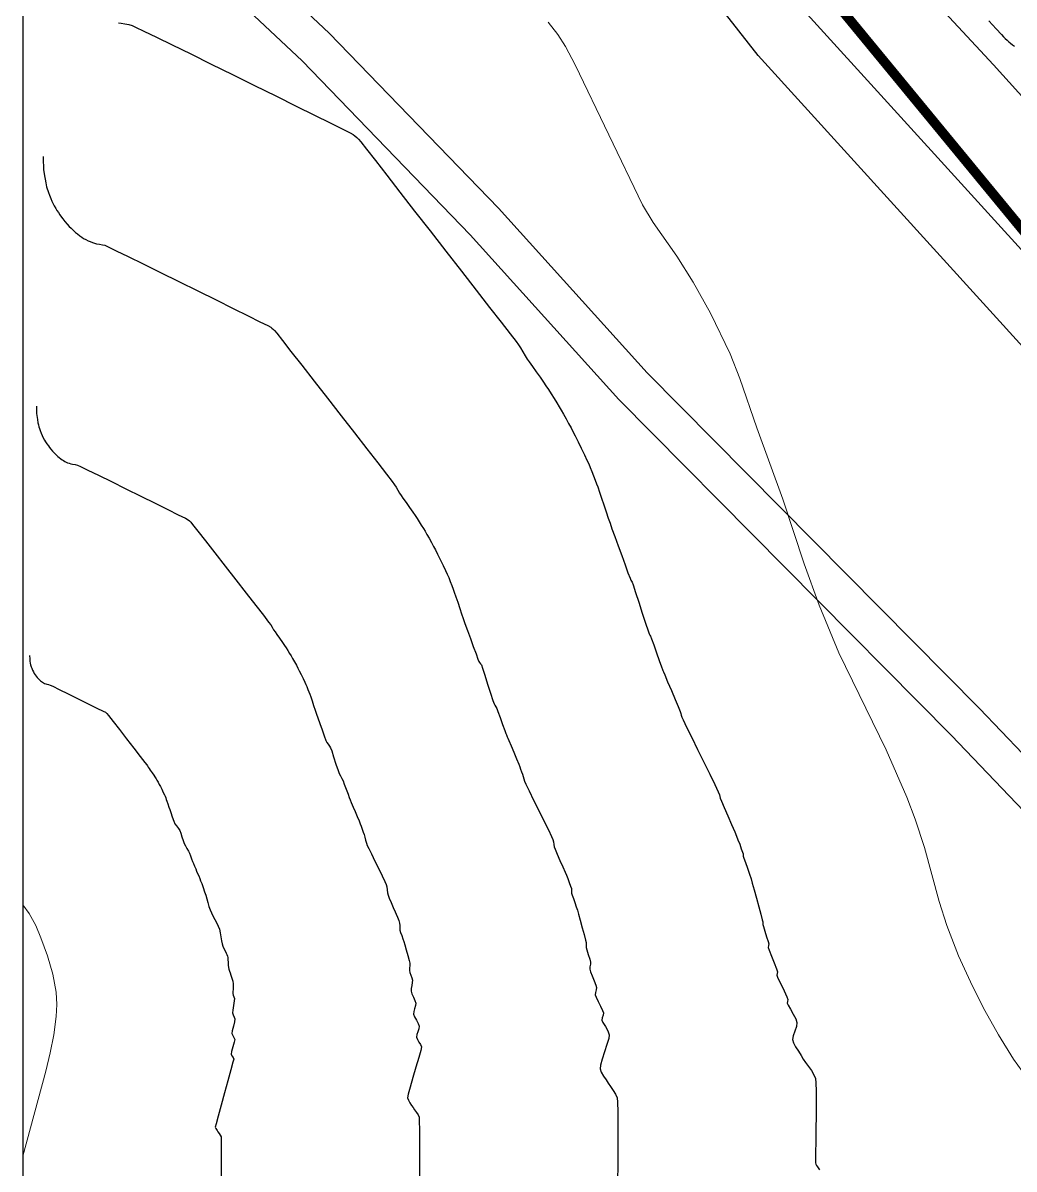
# Model space of a CAD drawing. Extents: x 27 to 849, y 0 to 853.
# Drawn here: x 26.5 to 128.7, y 308.7 to 426.9 of the extents above; entities that cross this region are included whole.
import ezdxf

# ---------------------------------------------------------------- set-up
doc = ezdxf.new("R2010")
doc.units = 0
doc.header["$LTSCALE"] = 2
for name, color, linetype in [('ARQ - PORTAS E ESQUADRIAS 1-50', 2, 'Continuous'), ('Curva 1 m', 5, 'Continuous'), ('Curva Mestra', 1, 'Continuous'), ('TRA_Trecho_Rodoviario_L', 7, 'Continuous')]:
    doc.layers.add(name, color=color, linetype=linetype)

msp = doc.modelspace()

# ---------------------------------------------------------------- linework, layer by layer
at = {"layer": 'ARQ - PORTAS E ESQUADRIAS 1-50', "elevation": 45}
msp.add_lwpolyline([(848.94, 852.52), (26.51, 852.52), (26.51, 7.38), (848.94, 7.38)], close=True, dxfattribs=at)
at = {"layer": 'ARQ - PORTAS E ESQUADRIAS 1-50', "const_width": 1}
msp.add_lwpolyline([(619.66, 64.96), (532.95, 53.73), (488.22, 57.38), (464.07, 66.69), (452.24, 74.7), (148.79, 382.23), (76.61, 469.9), (65.46, 493.56), (62.14, 582.82), (440.6, 808.53), (802.5, 491.86), (619.66, 64.96)], close=True, dxfattribs=at)
at = {"layer": 'Curva 1 m', "linetype": 'Continuous', "lineweight": -3}
for points, elevation in [([(36.36, 426.89), (36.64, 426.84), (37.03, 426.77), (37.44, 426.7), (37.78, 426.61), (38.13, 426.45), (38.99, 426.03), (40.28, 425.41), (41.91, 424.6), (43.82, 423.67), (45.92, 422.63), (48.13, 421.54), (50.38, 420.43), (52.59, 419.34), (54.68, 418.3), (56.57, 417.37), (58.18, 416.57), (59.44, 415.94), (60.26, 415.53), (60.57, 415.37), (60.75, 415.23), (60.95, 415.06), (61.11, 414.9), (61.34, 414.61), (61.94, 413.85), (62.85, 412.68), (64.02, 411.18), (65.39, 409.42), (66.9, 407.48), (68.5, 405.43), (70.13, 403.34), (71.73, 401.28), (73.25, 399.33), (74.63, 397.55), (75.81, 396.03), (76.74, 394.83), (77.36, 394.03), (77.61, 393.69), (77.83, 393.36), (78.06, 392.96), (78.3, 392.56), (78.51, 392.22), (78.71, 391.93), (79.04, 391.46), (79.43, 390.91), (79.83, 390.34), (80.18, 389.84), (80.44, 389.46), (80.7, 389.07), (80.99, 388.62), (81.29, 388.15), (81.57, 387.69), (81.81, 387.3), (82.02, 386.95), (82.26, 386.53), (82.52, 386.06), (82.78, 385.58), (83.03, 385.13), (83.23, 384.74), (83.46, 384.29), (83.76, 383.69), (84.09, 383.02), (84.41, 382.36), (84.67, 381.79), (84.85, 381.41), (85.01, 381.04), (85.18, 380.62), (85.36, 380.17), (85.52, 379.74), (85.66, 379.37), (85.78, 379.03), (85.96, 378.51), (86.18, 377.88), (86.41, 377.18), (86.65, 376.48), (86.87, 375.83), (87.05, 375.3), (87.25, 374.73), (87.54, 373.93), (87.89, 372.97), (88.26, 371.96), (88.61, 371), (88.9, 370.19), (89.11, 369.63), (89.19, 369.41), (89.25, 369.32), (89.32, 369.23), (89.42, 368.93), (89.67, 368.17), (90.01, 367.14), (90.38, 366.01), (90.72, 364.98), (90.98, 364.21), (91.08, 363.9), (91.15, 363.77), (91.22, 363.65), (91.32, 363.38), (91.55, 362.75), (91.84, 361.94), (92.13, 361.13), (92.36, 360.5), (92.46, 360.23), (92.51, 360.11), (92.56, 359.98), (92.69, 359.68), (92.99, 358.96), (93.38, 358.04), (93.77, 357.11), (94.07, 356.39), (94.2, 356.06), (94.27, 355.88), (94.34, 355.69), (94.39, 355.5), (94.45, 355.31), (94.59, 355.02), (94.95, 354.28), (95.47, 353.22), (96.08, 351.97), (96.72, 350.66), (97.33, 349.41), (97.85, 348.35), (98.21, 347.61), (98.35, 347.31), (98.38, 347.13), (98.41, 346.94), (98.54, 346.65), (98.82, 345.99), (99.19, 345.12), (99.58, 344.23), (99.91, 343.47), (100.1, 343.02), (100.24, 342.66), (100.42, 342.2), (100.59, 341.74), (100.72, 341.38), (100.78, 341.22), (100.79, 341.1), (100.79, 340.97), (100.86, 340.77), (101.02, 340.31), (101.23, 339.72), (101.43, 339.12), (101.59, 338.64), (101.71, 338.2), (101.91, 337.49), (102.14, 336.64), (102.38, 335.76), (102.59, 334.98), (102.74, 334.42), (102.8, 334.19), (102.79, 334.06), (102.79, 333.94), (102.86, 333.72), (103.01, 333.24), (103.19, 332.67), (103.34, 332.18), (103.41, 331.94), (103.39, 331.75), (103.36, 331.56), (103.47, 331.28), (103.7, 330.67), (103.99, 329.96), (104.22, 329.35), (104.32, 329.06), (104.28, 328.88), (104.25, 328.69), (104.37, 328.4), (104.66, 327.8), (104.99, 327.08), (105.28, 326.48), (105.4, 326.19), (105.35, 326), (105.31, 325.81), (105.41, 325.61), (105.66, 325.2), (105.95, 324.69), (106.21, 324.19), (106.33, 323.81), (106.27, 323.41), (106.09, 322.94), (105.92, 322.46), (105.86, 322.06), (105.97, 321.73), (106.19, 321.32), (106.47, 320.86), (106.75, 320.43), (106.98, 320.06), (107.21, 319.71), (107.51, 319.3), (107.81, 318.86), (108.07, 318.44), (108.23, 318.06), (108.27, 317.61), (108.29, 316.74), (108.3, 315.56), (108.29, 314.22), (108.28, 312.83), (108.26, 311.52), (108.24, 310.43), (108.23, 309.66), (108.23, 309.37), (108.27, 309.22), (108.34, 309.08), (108.44, 308.94), (108.66, 308.64)], 26), ([(126.11, 427.08), (126.88, 426.25), (127.41, 425.68), (127.63, 425.44), (127.8, 425.28), (128, 425.1), (128.18, 424.94), (128.36, 424.79), (128.57, 424.61), (128.76, 424.46)], 26), ([(28.58, 413.1), (28.58, 413.07), (28.58, 412.99), (28.59, 412.81), (28.6, 412.52), (28.62, 412.17), (28.63, 411.94), (28.64, 411.75), (28.66, 411.53), (28.69, 411.35), (28.73, 411.12), (28.79, 410.75), (28.86, 410.39), (28.9, 410.17), (28.95, 409.98), (29, 409.78), (29.06, 409.59), (29.13, 409.4), (29.24, 409.1), (29.37, 408.78), (29.48, 408.51), (29.6, 408.28), (29.74, 408.01), (29.89, 407.75), (30.02, 407.53), (30.16, 407.32), (30.32, 407.08), (30.49, 406.85), (30.63, 406.66), (30.83, 406.41), (31.07, 406.13), (31.28, 405.9), (31.48, 405.7), (31.72, 405.47), (31.92, 405.28), (32.12, 405.12), (32.36, 404.94), (32.57, 404.79), (32.77, 404.66), (33.01, 404.53), (33.22, 404.42), (33.43, 404.33), (33.68, 404.23), (33.9, 404.16), (34.1, 404.11), (34.4, 404.07), (34.71, 404.01), (34.96, 403.95), (35.3, 403.79), (36.13, 403.38), (37.37, 402.78), (38.92, 402.02), (40.69, 401.14), (42.59, 400.21), (44.54, 399.24), (46.44, 398.31), (48.2, 397.43), (49.73, 396.67), (50.95, 396.07), (51.75, 395.67), (52.06, 395.51), (52.19, 395.41), (52.34, 395.28), (52.46, 395.16), (52.68, 394.88), (53.27, 394.13), (54.15, 393), (55.26, 391.58), (56.53, 389.95), (57.91, 388.18), (59.32, 386.37), (60.69, 384.6), (61.97, 382.95), (63.1, 381.51), (63.99, 380.36), (64.59, 379.58), (64.84, 379.26), (65, 379.01), (65.17, 378.71), (65.35, 378.41), (65.51, 378.15), (65.7, 377.87), (66.02, 377.42), (66.38, 376.91), (66.72, 376.43), (66.96, 376.08), (67.15, 375.79), (67.37, 375.45), (67.59, 375.1), (67.81, 374.76), (67.99, 374.46), (68.17, 374.14), (68.4, 373.74), (68.64, 373.32), (68.86, 372.9), (69.05, 372.54), (69.26, 372.12), (69.54, 371.56), (69.84, 370.95), (70.1, 370.41), (70.26, 370.04), (70.41, 369.69), (70.58, 369.28), (70.74, 368.87), (70.87, 368.51), (70.98, 368.2), (71.15, 367.72), (71.34, 367.14), (71.55, 366.52), (71.75, 365.94), (71.92, 365.46), (72.09, 364.97), (72.35, 364.25), (72.65, 363.41), (72.95, 362.57), (73.23, 361.82), (73.43, 361.28), (73.52, 361.04), (73.6, 360.93), (73.7, 360.8), (73.78, 360.69), (73.89, 360.37), (74.13, 359.64), (74.43, 358.7), (74.74, 357.77), (74.98, 357.03), (75.1, 356.69), (75.18, 356.53), (75.29, 356.35), (75.37, 356.19), (75.49, 355.88), (75.71, 355.27), (75.97, 354.55), (76.19, 353.93), (76.3, 353.63), (76.37, 353.47), (76.45, 353.29), (76.52, 353.13), (76.62, 352.88), (76.84, 352.35), (77.12, 351.68), (77.4, 351.01), (77.63, 350.47), (77.74, 350.19), (77.83, 349.95), (77.93, 349.68), (78.01, 349.44), (78.08, 349.2), (78.16, 348.93), (78.23, 348.69), (78.38, 348.38), (78.71, 347.7), (79.17, 346.76), (79.7, 345.69), (80.22, 344.62), (80.69, 343.68), (81.02, 342.99), (81.16, 342.69), (81.21, 342.45), (81.24, 342.18), (81.29, 341.94), (81.39, 341.68), (81.61, 341.17), (81.89, 340.53), (82.17, 339.88), (82.41, 339.33), (82.55, 339), (82.69, 338.66), (82.85, 338.24), (82.99, 337.87), (83.07, 337.65), (83.08, 337.49), (83.08, 337.31), (83.09, 337.15), (83.15, 336.96), (83.27, 336.61), (83.42, 336.18), (83.57, 335.75), (83.69, 335.4), (83.8, 335), (83.98, 334.36), (84.19, 333.6), (84.38, 332.88), (84.53, 332.32), (84.6, 332.06), (84.59, 331.91), (84.58, 331.72), (84.58, 331.56), (84.66, 331.3), (84.81, 330.84), (84.97, 330.36), (85.04, 330.06), (85.02, 329.83), (84.97, 329.55), (84.95, 329.31), (85.03, 329.06), (85.21, 328.63), (85.42, 328.13), (85.59, 327.69), (85.67, 327.44), (85.63, 327.2), (85.55, 326.93), (85.52, 326.69), (85.62, 326.44), (85.83, 326), (86.08, 325.5), (86.29, 325.07), (86.38, 324.81), (86.34, 324.58), (86.24, 324.3), (86.2, 324.06), (86.32, 323.81), (86.57, 323.4), (86.83, 322.95), (86.97, 322.56), (86.91, 322.19), (86.73, 321.56), (86.49, 320.81), (86.25, 320.06), (86.07, 319.43), (86.02, 319.06), (86.14, 318.7), (86.37, 318.3), (86.64, 317.9), (86.86, 317.56), (87.09, 317.22), (87.37, 316.82), (87.63, 316.42), (87.8, 316.06), (87.82, 315.62), (87.84, 314.63), (87.85, 313.18), (87.85, 311.39), (87.84, 309.38), (87.83, 307.26)], 27), ([(27.89, 387.38), (27.89, 387.36), (27.89, 387.27), (27.9, 387.1), (27.91, 386.83), (27.92, 386.61), (27.94, 386.41), (27.96, 386.21), (28, 385.99), (28.06, 385.65), (28.1, 385.43), (28.15, 385.24), (28.21, 385.05), (28.28, 384.85), (28.39, 384.57), (28.49, 384.33), (28.6, 384.11), (28.73, 383.87), (28.85, 383.67), (28.98, 383.48), (29.13, 383.26), (29.26, 383.09), (29.39, 382.92), (29.55, 382.74), (29.69, 382.59), (29.82, 382.45), (29.98, 382.3), (30.12, 382.17), (30.25, 382.06), (30.41, 381.94), (30.55, 381.84), (30.68, 381.76), (30.84, 381.67), (30.98, 381.6), (31.12, 381.53), (31.29, 381.47), (31.43, 381.42), (31.63, 381.38), (31.91, 381.34), (32.14, 381.28), (32.45, 381.14), (33.2, 380.77), (34.29, 380.24), (35.63, 379.58), (37.11, 378.84), (38.65, 378.09), (40.13, 377.36), (41.45, 376.7), (42.53, 376.16), (43.26, 375.8), (43.54, 375.66), (43.68, 375.55), (43.81, 375.42), (44.01, 375.17), (44.54, 374.49), (45.32, 373.49), (46.28, 372.26), (47.35, 370.88), (48.46, 369.46), (49.54, 368.07), (50.51, 366.83), (51.3, 365.81), (51.84, 365.11), (52.06, 364.82), (52.21, 364.59), (52.36, 364.32), (52.51, 364.09), (52.68, 363.83), (52.97, 363.43), (53.26, 363.01), (53.47, 362.7), (53.64, 362.46), (53.82, 362.17), (54.01, 361.88), (54.16, 361.62), (54.32, 361.35), (54.51, 361), (54.71, 360.65), (54.87, 360.35), (55.01, 360.07), (55.2, 359.69), (55.39, 359.28), (55.57, 358.92), (55.68, 358.68), (55.78, 358.45), (55.89, 358.17), (55.99, 357.9), (56.08, 357.66), (56.18, 357.39), (56.32, 356.98), (56.48, 356.49), (56.64, 356.02), (56.78, 355.62), (56.92, 355.23), (57.12, 354.65), (57.35, 354.01), (57.58, 353.39), (57.75, 352.91), (57.85, 352.68), (57.97, 352.51), (58.12, 352.32), (58.23, 352.15), (58.35, 351.83), (58.55, 351.2), (58.79, 350.47), (59, 349.82), (59.12, 349.48), (59.24, 349.24), (59.4, 348.97), (59.53, 348.73), (59.65, 348.41), (59.84, 347.88), (60.03, 347.35), (60.15, 347.02), (60.25, 346.78), (60.36, 346.51), (60.47, 346.27), (60.57, 346.02), (60.76, 345.58), (60.97, 345.07), (61.17, 344.61), (61.29, 344.31), (61.38, 344.06), (61.5, 343.75), (61.6, 343.45), (61.69, 343.19), (61.77, 342.93), (61.85, 342.62), (61.93, 342.32), (62.02, 342.06), (62.16, 341.77), (62.44, 341.2), (62.8, 340.46), (63.2, 339.67), (63.56, 338.93), (63.84, 338.36), (63.97, 338.06), (64.03, 337.81), (64.07, 337.5), (64.11, 337.2), (64.17, 336.94), (64.28, 336.65), (64.47, 336.19), (64.69, 335.69), (64.89, 335.25), (65.01, 334.98), (65.13, 334.69), (65.26, 334.35), (65.35, 334.08), (65.37, 333.84), (65.37, 333.57), (65.39, 333.33), (65.45, 333.11), (65.57, 332.79), (65.69, 332.45), (65.79, 332.16), (65.88, 331.83), (66.03, 331.3), (66.2, 330.72), (66.33, 330.22), (66.39, 329.94), (66.39, 329.7), (66.37, 329.43), (66.37, 329.19), (66.42, 328.99), (66.52, 328.72), (66.62, 328.43), (66.68, 328.19), (66.66, 327.94), (66.6, 327.63), (66.55, 327.33), (66.54, 327.06), (66.62, 326.79), (66.78, 326.44), (66.93, 326.09), (67.02, 325.81), (66.99, 325.56), (66.9, 325.25), (66.81, 324.95), (66.79, 324.69), (66.89, 324.41), (67.08, 324.07), (67.27, 323.72), (67.37, 323.44), (67.33, 323.18), (67.23, 322.87), (67.12, 322.57), (67.09, 322.31), (67.18, 322.08), (67.35, 321.81), (67.51, 321.55), (67.6, 321.31), (67.53, 320.95), (67.33, 320.2), (67.04, 319.21), (66.73, 318.15), (66.45, 317.17), (66.25, 316.42), (66.18, 316.05), (66.26, 315.81), (66.42, 315.54), (66.59, 315.28), (66.74, 315.05), (66.89, 314.82), (67.08, 314.56), (67.26, 314.29), (67.37, 314.05), (67.38, 313.67), (67.39, 312.71), (67.4, 311.25), (67.4, 309.39), (67.39, 307.21)], 28), ([(27.2, 361.67), (27.2, 361.64), (27.2, 361.57), (27.21, 361.41), (27.21, 361.28), (27.22, 361.18), (27.23, 361.08), (27.27, 360.88), (27.3, 360.69), (27.33, 360.59), (27.36, 360.5), (27.41, 360.34), (27.5, 360.14), (27.58, 359.97), (27.68, 359.81), (27.78, 359.66), (27.88, 359.52), (27.99, 359.39), (28.1, 359.27), (28.2, 359.16), (28.31, 359.06), (28.42, 358.97), (28.53, 358.9), (28.63, 358.83), (28.74, 358.77), (28.86, 358.73), (28.97, 358.69), (29.13, 358.66), (29.32, 358.61), (29.59, 358.49), (30.25, 358.16), (31.16, 357.72), (32.2, 357.2), (33.23, 356.69), (34.14, 356.24), (34.78, 355.93), (35.02, 355.8), (35.09, 355.75), (35.16, 355.69), (35.34, 355.46), (35.8, 354.86), (36.45, 354.03), (37.2, 353.06), (37.95, 352.1), (38.61, 351.25), (39.09, 350.64), (39.28, 350.39), (39.36, 350.27), (39.43, 350.13), (39.51, 350.02), (39.64, 349.83), (39.84, 349.55), (39.99, 349.33), (40.1, 349.16), (40.23, 348.96), (40.33, 348.79), (40.44, 348.59), (40.57, 348.36), (40.69, 348.15), (40.82, 347.88), (40.98, 347.55), (41.09, 347.31), (41.16, 347.15), (41.23, 346.97), (41.29, 346.8), (41.36, 346.63), (41.45, 346.35), (41.55, 346.04), (41.64, 345.79), (41.75, 345.47), (41.9, 345.03), (42.06, 344.59), (42.18, 344.31), (42.34, 344.09), (42.54, 343.84), (42.69, 343.61), (42.79, 343.35), (42.91, 342.97), (43.03, 342.57), (43.13, 342.27), (43.26, 342.03), (43.42, 341.75), (43.57, 341.48), (43.68, 341.27), (43.79, 341), (43.89, 340.69), (43.99, 340.42), (44.08, 340.2), (44.2, 339.93), (44.32, 339.65), (44.42, 339.42), (44.51, 339.19), (44.63, 338.93), (44.74, 338.67), (44.83, 338.44), (44.94, 338.15), (45.09, 337.74), (45.24, 337.3), (45.37, 336.94), (45.47, 336.59), (45.58, 336.19), (45.69, 335.78), (45.8, 335.44), (45.95, 335.12), (46.17, 334.68), (46.42, 334.2), (46.64, 333.76), (46.78, 333.44), (46.86, 333.08), (46.93, 332.65), (46.98, 332.23), (47.04, 331.94), (47.13, 331.69), (47.26, 331.39), (47.39, 331.13), (47.46, 330.96), (47.52, 330.82), (47.59, 330.66), (47.63, 330.51), (47.65, 330.32), (47.66, 330.02), (47.67, 329.72), (47.69, 329.51), (47.74, 329.32), (47.82, 329.11), (47.89, 328.93), (47.95, 328.72), (48.04, 328.41), (48.14, 328.08), (48.19, 327.81), (48.19, 327.57), (48.18, 327.27), (48.16, 326.99), (48.15, 326.81), (48.2, 326.65), (48.27, 326.47), (48.31, 326.31), (48.28, 326.05), (48.21, 325.58), (48.14, 325.1), (48.12, 324.81), (48.19, 324.61), (48.3, 324.39), (48.36, 324.19), (48.32, 323.91), (48.21, 323.44), (48.1, 322.97), (48.06, 322.69), (48.14, 322.49), (48.27, 322.27), (48.35, 322.06), (48.3, 321.78), (48.16, 321.3), (48.03, 320.83), (47.98, 320.56), (48.05, 320.4), (48.17, 320.23), (48.24, 320.06), (48.16, 319.73), (47.94, 318.93), (47.64, 317.82), (47.29, 316.56), (46.94, 315.29), (46.63, 314.18), (46.42, 313.38), (46.34, 313.05), (46.41, 312.88), (46.52, 312.7), (46.62, 312.55), (46.73, 312.39), (46.85, 312.21), (46.94, 312.05), (46.94, 311.68), (46.95, 310.69), (46.95, 309.15), (46.95, 307.16)], 29)]:
    msp.add_lwpolyline(points, dxfattribs=dict(at, elevation=elevation))
at = {"layer": 'Curva Mestra', "lineweight": 0}
for points, elevation in [([(117.93, 431.91), (126.58, 422.56), (135.64, 412.56)], 25), ([(129.98, 318.19), (128.66, 320.06), (127.1, 322.56), (125.7, 325.06), (124.42, 327.56), (122.98, 330.69), (121.78, 333.81), (121, 336.31), (119.49, 341.87), (118.5, 344.79), (117.64, 347.04), (115.54, 351.94), (110.66, 361.94), (108.61, 366.84), (107.06, 371.11), (104.86, 377.77), (102.19, 385.13), (100.45, 390.22), (99.44, 392.77), (97.42, 396.94), (95.64, 400.13), (93.93, 402.84), (91.51, 406.29), (90.39, 408.13), (83.47, 422.56), (82.46, 424.44), (81.65, 425.69), (80.66, 426.94)], 25), ([(26.51, 310.04), (28.87, 318.81), (29.33, 320.69), (29.71, 322.56), (29.94, 324.44), (29.99, 325.69), (29.92, 326.94), (29.59, 328.81), (29.04, 330.69), (28.37, 332.56), (27.84, 333.81), (27.15, 335.06), (26.51, 335.95)], 30)]:
    msp.add_lwpolyline(points, dxfattribs=dict(at, elevation=elevation)).dxf.unprotected_set("ltscale", 0)
at = {"layer": 'TRA_Trecho_Rodoviario_L', "color": 1}
for points in [[(213.31, 306.52), (143.97, 377.7), (102.34, 423.52), (86.24, 444.05), (79.04, 454.15), (70.86, 466.61), (64.82, 478.81), (61.65, 486.31), (60.03, 491.39), (57.51, 501.43), (56.79, 507.35), (56.22, 515.01), (56.11, 536.27)], [(301.6, 225.26), (218.05, 311.13), (148.79, 382.23), (107.39, 427.79), (92.35, 446.97), (84.5, 457.89), (76.61, 469.9), (70.78, 481.67), (67.96, 487.45), (65.46, 493.56), (63.7, 502.18), (63.04, 507.54), (62.5, 514.81), (62.39, 536.25)], [(178.81, 298.54), (165.05, 313.91), (149.73, 330.49), (125.14, 356.19), (90.88, 390.81), (75.55, 407.76), (58.1, 425.82), (46.78, 436.47), (40.85, 445.07), (36.85, 456.62), (33.23, 472.89), (29.78, 491.48), (26.51, 516.12)], [(175.87, 295.82), (162.09, 311.22), (146.82, 327.75), (122.27, 353.4), (87.97, 388.06), (72.63, 405.03), (55.29, 422.97), (43.73, 433.85), (37.25, 443.25), (32.99, 455.53), (29.31, 472.09), (26.51, 487.21)]]:
    msp.add_lwpolyline(points, dxfattribs=at)

doc.saveas('drawing.dxf')
